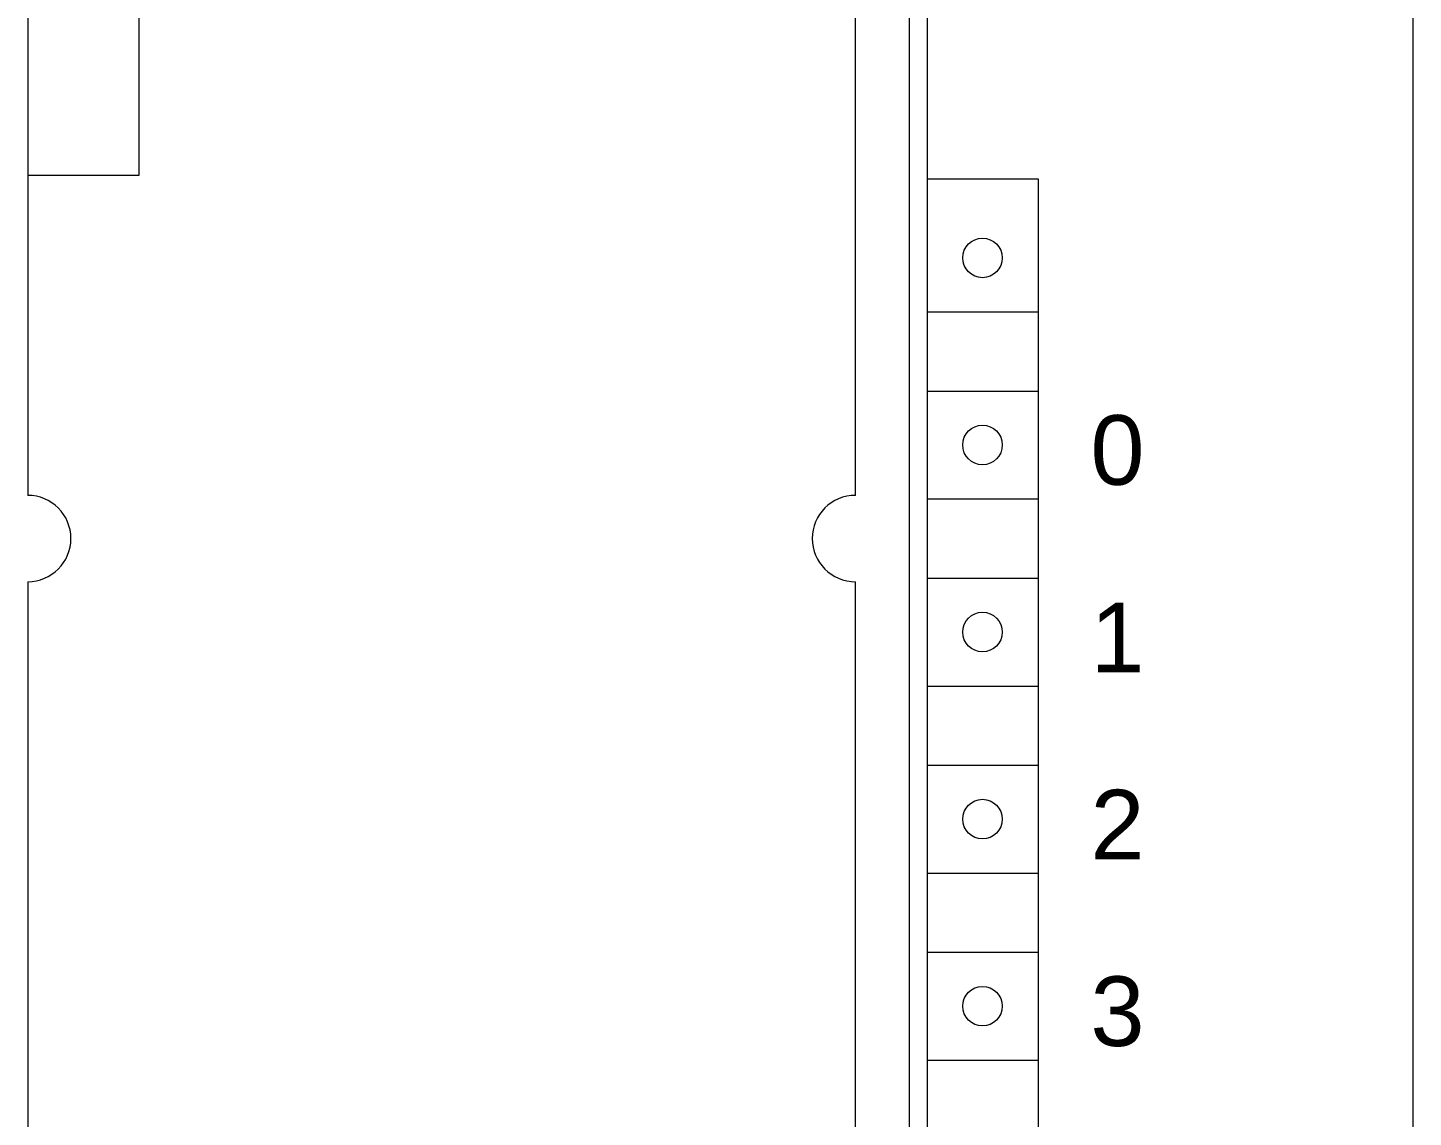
# Model space of a CAD drawing. Header units: millimetres. Extents: x -5035 to 14510, y -7775 to 12.
# Drawn here: x 1370.74 to 1409.24, y -1893.65 to -1863.36 of the extents above; entities that cross this region are included whole.
import ezdxf

# ---------------------------------------------------------------- set-up
doc = ezdxf.new("R2010")
doc.units = ezdxf.units.MM
doc.layers.add('eProC - L2', color=41, linetype='Continuous', lineweight=20)
doc.styles.get("Standard").update_dxf_attribs({"font": 'arial.ttf'})

msp = doc.modelspace()

# ---------------------------------------------------------------- linework, layer by layer
at = {"layer": 'eProC - L2', "linetype": 'Continuous'}
for p, q in [((1409.242, -1924.457), (1409.242, -1799.457)), ((1395.242, -1921.657), (1395.242, -1801.857)), ((1395.723, -1805.157), (1395.742, -1918.757)), ((1370.742, -1847.557), (1370.742, -1876.357)), ((1393.742, -1876.357), (1393.742, -1847.557)), ((1373.842, -1867.457), (1373.842, -1856.457)), ((1370.742, -1867.457), (1373.842, -1867.457)), ((1395.742, -1867.557), (1398.823, -1867.557)), ((1398.823, -1867.557), (1398.823, -1918.757)), ((1395.742, -1871.257), (1398.823, -1871.257)), ((1395.742, -1873.457), (1398.823, -1873.457)), ((1395.742, -1876.457), (1398.823, -1876.457)), ((1370.742, -1878.757), (1370.742, -1902.357)), ((1393.742, -1902.357), (1393.742, -1878.757)), ((1395.742, -1878.657), (1398.823, -1878.657)), ((1395.742, -1881.657), (1398.823, -1881.657)), ((1395.742, -1883.857), (1398.823, -1883.857)), ((1395.742, -1886.857), (1398.823, -1886.857)), ((1395.742, -1889.057), (1398.823, -1889.057)), ((1395.742, -1892.057), (1398.823, -1892.057))]:
    msp.add_line(p, q, dxfattribs=at)
for centre in [(1397.273, -1869.757), (1397.273, -1874.957), (1397.273, -1880.157), (1397.273, -1885.357), (1397.273, -1890.557)]:
    msp.add_circle(centre, 0.55, dxfattribs=at)
for centre, start, end in [((1370.742, -1877.557), 270, 90), ((1393.742, -1877.557), 90, 270)]:
    msp.add_arc(centre, 1.2, start, end, dxfattribs=at)

# ---------------------------------------------------------------- texts
at = {"layer": 'eProC - L2', "char_height": 1.935, "attachment_point": 5}
for s, insert in [('0', (1401.023, -1875.11)), ('1', (1401.023, -1880.31)), ('2', (1401.023, -1885.51)), ('3', (1401.023, -1890.71))]:
    msp.add_mtext_dynamic_manual_height_columns(s, width=8.56033, gutter_width=12.093, heights=[0], dxfattribs=dict(at, insert=insert))

doc.saveas('drawing.dxf')
